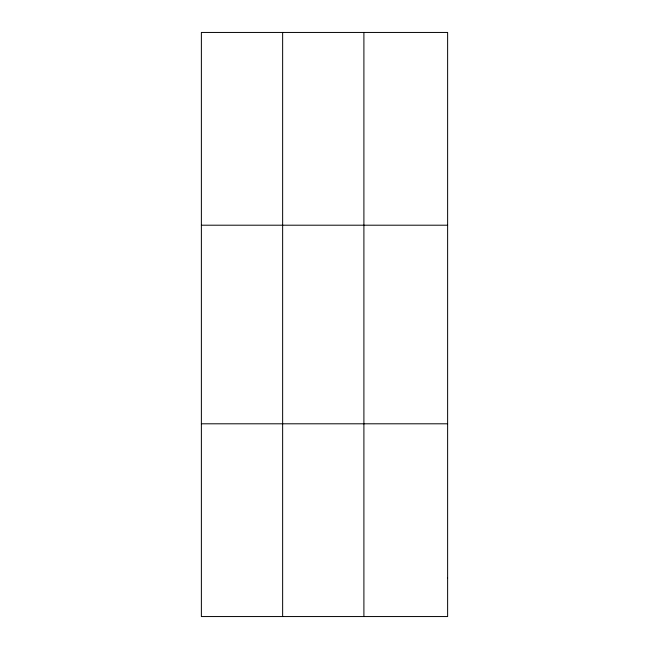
<?xml version="1.0" encoding="UTF-8"?>
<svg xmlns="http://www.w3.org/2000/svg" width="649" height="649" viewBox="0 0 649 649"><rect width="100%" height="100%" fill="white"/><g stroke="black" fill="none" stroke-linecap="round" stroke-linejoin="round"><path stroke-width="0.97" d="M282.639 32.45L282.639 616.55M363.902 32.45L363.902 616.55M201.377 225.203L447.623 225.203M201.377 423.797L447.623 423.797M447.623 577.999L447.623 616.55L201.377 616.55L201.377 32.45L447.623 32.45L447.623 577.999"/></g></svg>
